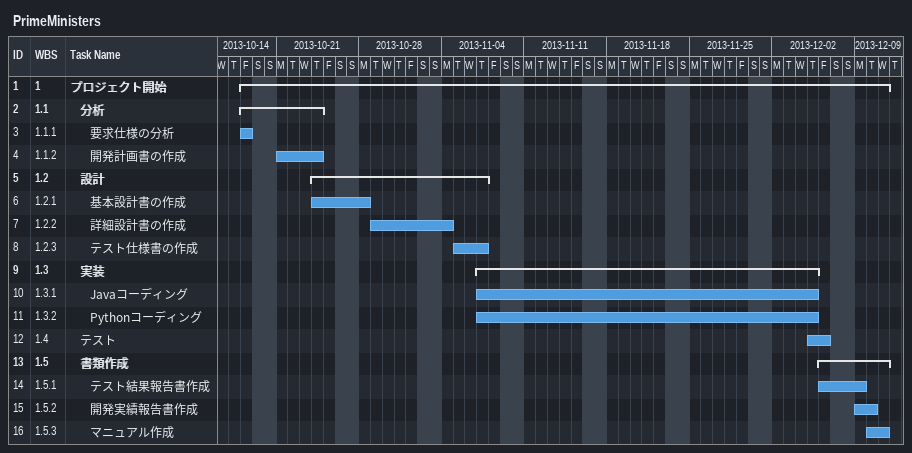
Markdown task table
PrimeMinisters

| ID | WBS | Task | Start | Finish |
|---|---|---|---|---|
| 1 | 1 | **プロジェクト開始** | 2013-10-18 | 2013-12-11 |
| 2 | 1.1 | **分析** | 2013-10-18 | 2013-10-24 |
| 3 | 1.1.1 | 要求仕様の分析 | 2013-10-18 | 2013-10-18 |
| 4 | 1.1.2 | 開発計画書の作成 | 2013-10-21 | 2013-10-24 |
| 5 | 1.2 | **設計** | 2013-10-24 | 2013-11-07 |
| 6 | 1.2.1 | 基本設計書の作成 | 2013-10-24 | 2013-10-28 |
| 7 | 1.2.2 | 詳細設計書の作成 | 2013-10-29 | 2013-11-04 |
| 8 | 1.2.3 | テスト仕様書の作成 | 2013-11-05 | 2013-11-07 |
| 9 | 1.3 | **実装** | 2013-11-07 | 2013-12-05 |
| 10 | 1.3.1 | Javaコーディング | 2013-11-07 | 2013-12-05 |
| 11 | 1.3.2 | Pythonコーディング | 2013-11-07 | 2013-12-05 |
| 12 | 1.4 | テスト | 2013-12-05 | 2013-12-06 |
| 13 | 1.5 | **書類作成** | 2013-12-06 | 2013-12-11 |
| 14 | 1.5.1 | テスト結果報告書作成 | 2013-12-06 | 2013-12-09 |
| 15 | 1.5.2 | 開発実績報告書作成 | 2013-12-09 | 2013-12-10 |
| 16 | 1.5.3 | マニュアル作成 | 2013-12-10 | 2013-12-11 |
